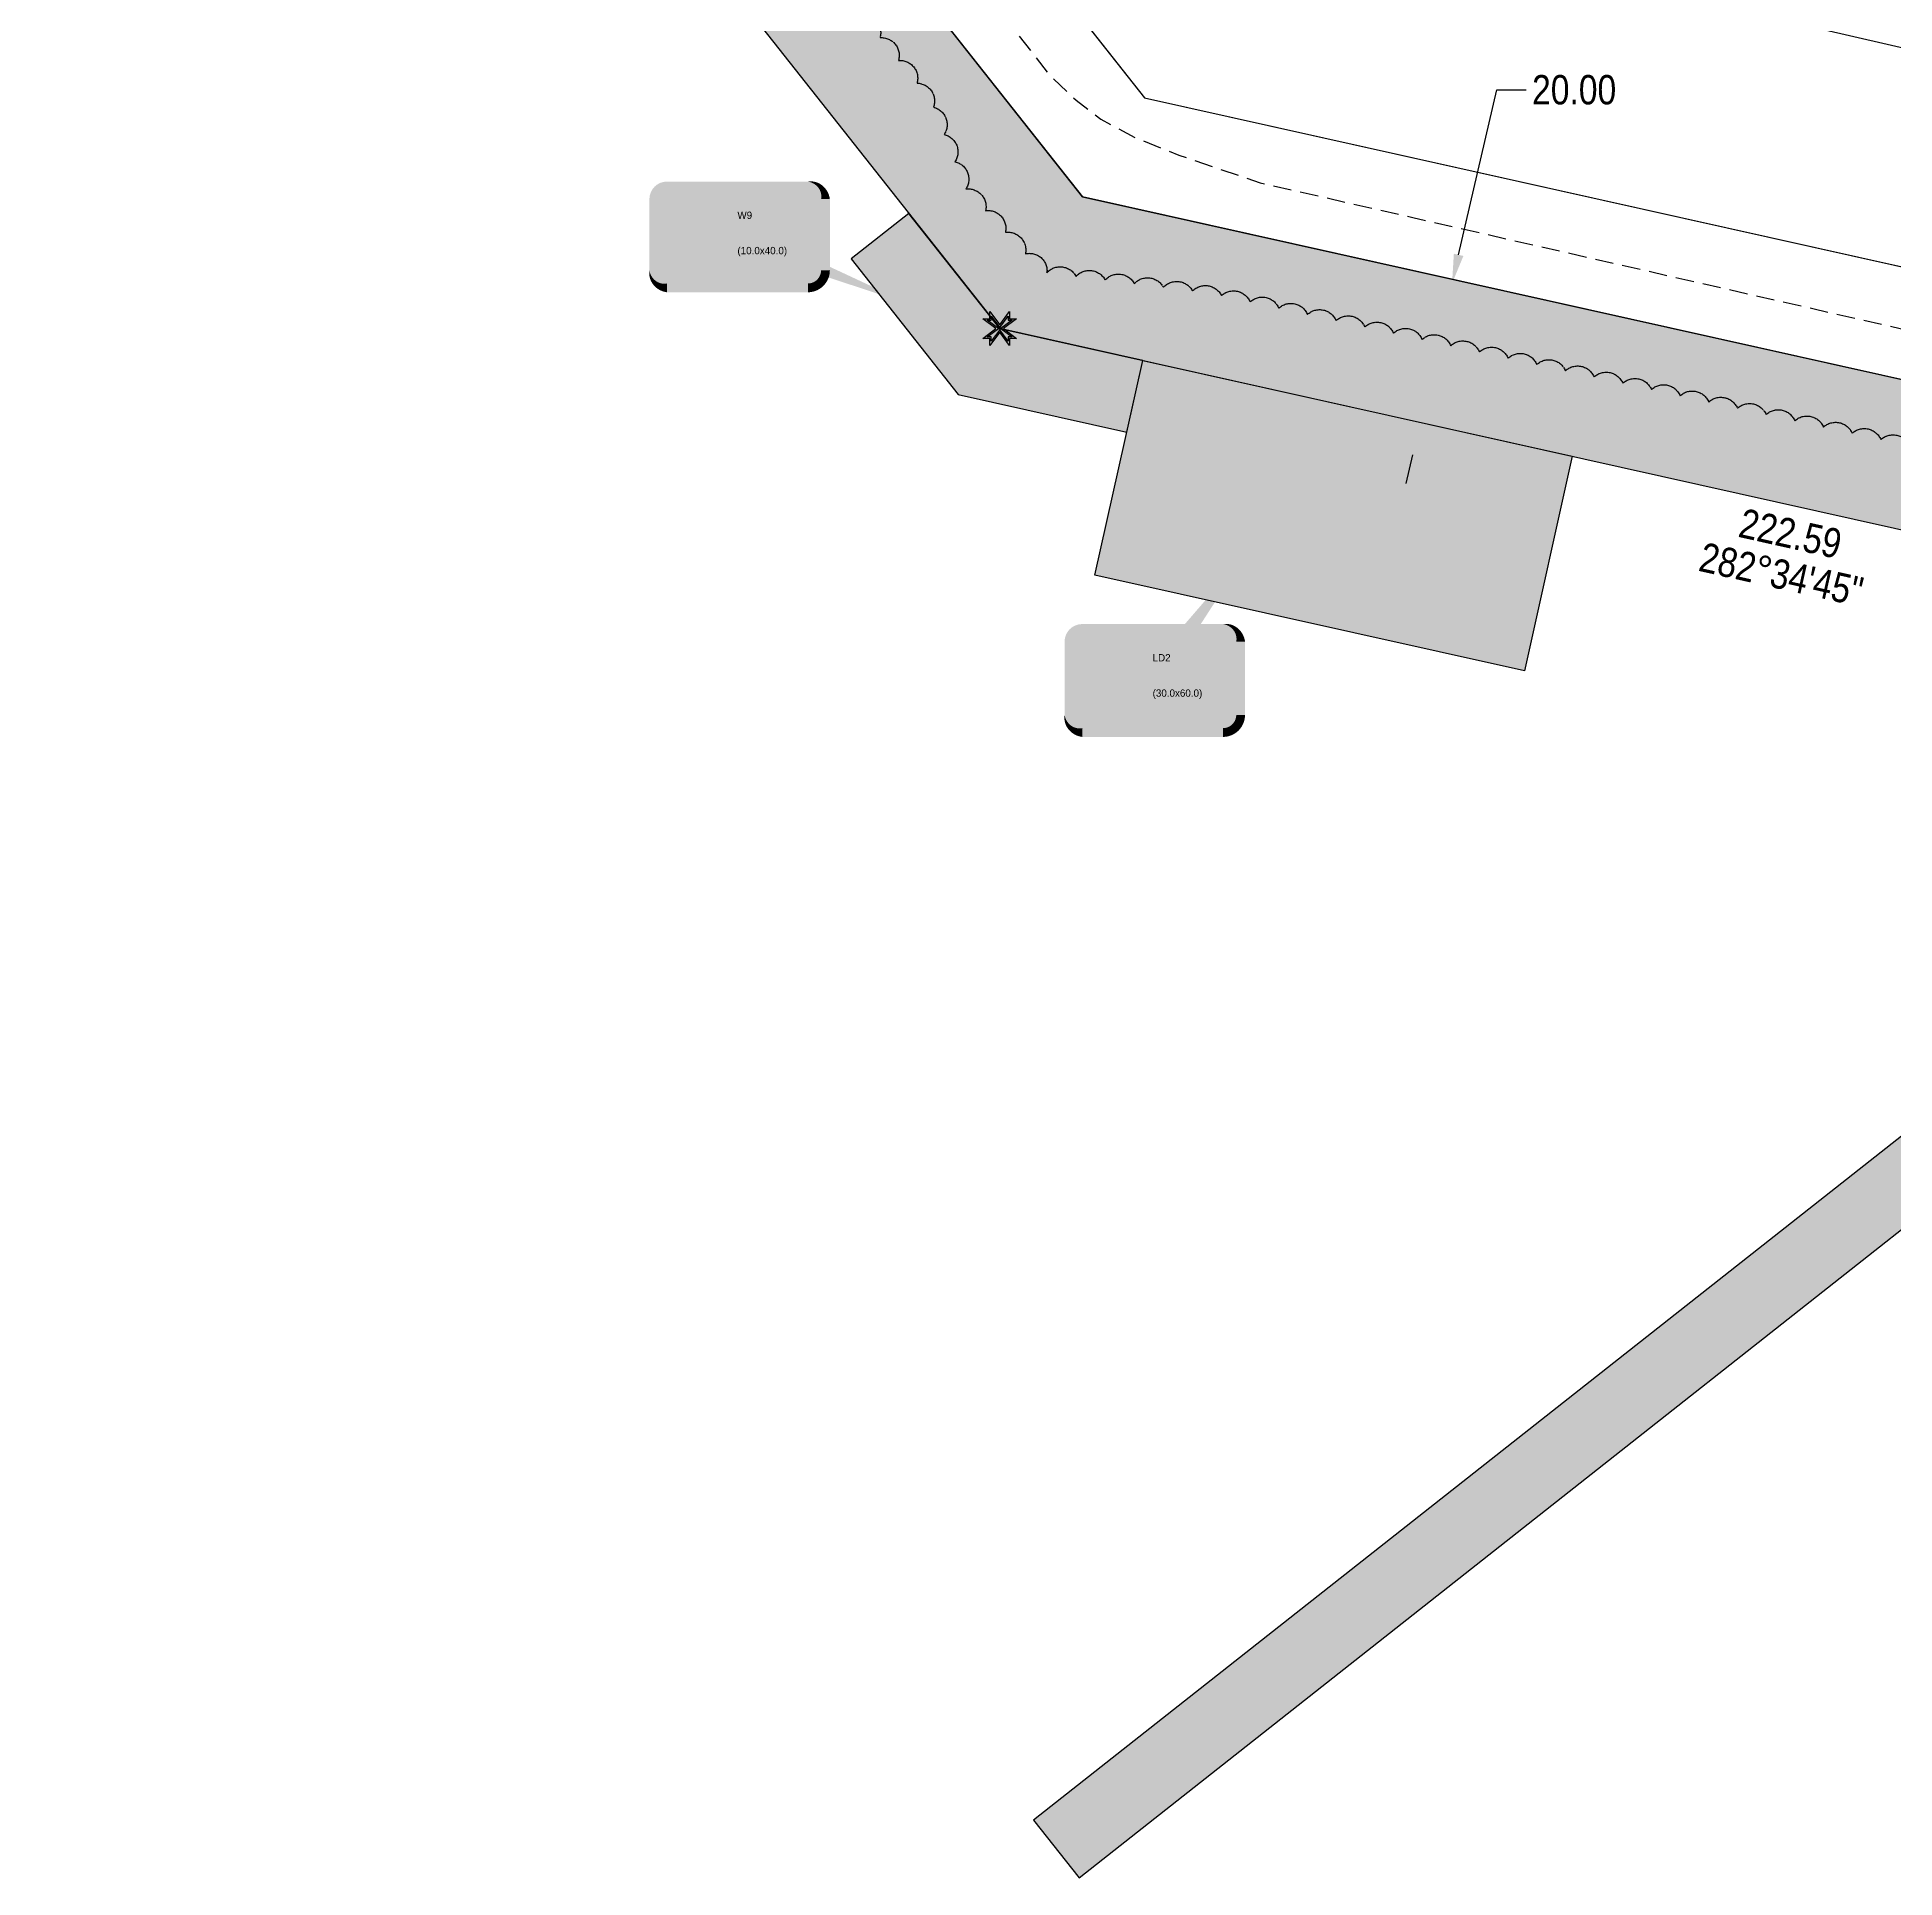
# Model space of a CAD drawing. Extents: x 413456 to 426437, y 6044251 to 6059667.
# Drawn here: x 424074 to 424707, y 6054301 to 6054928 of the extents above; entities that cross this region are included whole.
import ezdxf
from ezdxf.enums import TextEntityAlignment as Align

# ---------------------------------------------------------------- set-up
doc = ezdxf.new("R2018")
doc.units = 0
doc.header["$LTSCALE"] = 5
doc.header["$PDSIZE"] = 0.5
doc.linetypes.add('0', pattern=[1, 1, 0])
doc.linetypes.add('UG_PIPE', pattern=[1.875, 1.25, -0.625])
doc.layers.get('Defpoints').update_dxf_attribs({"color": 9})
for name, color, linetype in [('AS-PIPE-UG', 44, 'UG_PIPE'), ('F-RW', 190, 'Continuous'), ('L-BD1', 253, 'Continuous'), ('L-MON', 1, 'Continuous'), ('P-PROPOSED', 10, 'Continuous'), ('P-PROPOSED-H', 21, 'Continuous'), ('P-TEMP-BLOCKS', 250, 'Continuous'), ('P-TEMP-H', 41, 'Continuous'), ('P-TEMP_WORKSPACE', 46, 'Continuous'), ('P-TXT', 4, 'Continuous'), ('T-BUSH', 110, '0')]:
    doc.layers.add(name, color=color, linetype=linetype)
doc.styles.add('80CG', font='ARIALN.TTF', dxfattribs={"height": 10})
doc.styles.get("Standard").update_dxf_attribs({"font": 'ARIALN.TTF'})
doc.dimstyles.new('Compass 5 000', dxfattribs={"dimscale": 5, "dimtxt": 9, "dimasz": 2, "dimexe": 0.2, "dimexo": 0.0625, "dimgap": 0.5, "dimtad": 0, "dimtih": 1, "dimtoh": 1, "dimzin": 0, "dimdsep": 46, "dimtxsty": '80CG', "dimcen": 0.1, "dimse1": 1, "dimse2": 1, "dimclrd": 256, "dimclrt": 256, "dimaunit": 1, "dimadec": 4, "dimazin": 0, "dimtfac": 0.06, "dimtofl": 0, "dimtmove": 0, "dimatfit": 1, "dimfxl": 0.2, "dimtolj": 1, "dimtzin": 0, "dimlwd": -1, "dimarcsym": 0})

# ---------------------------------------------------------------- blocks, each defined once
blk = doc.blocks.new('*U82')
at = {"true_color": 0xff8aff}
h = blk.add_hatch(color=211, dxfattribs=at)
edge = h.paths.add_edge_path()
edge.add_line((-24, -18.47), (24, -18.47))
edge.add_arc((24, -12.47), 6, 270, 360)
edge.add_line((30, -12.47), (30, 12.5))
edge.add_arc((24, 12.5), 6, 0, 90)
edge.add_line((24, 18.5), (-24, 18.5))
edge.add_arc((-24, 12.5), 6, 90, 180)
edge.add_line((-30, 12.5), (-30, -12.47))
edge.add_arc((-24, -12.47), 6, 180, 270)
at = {"flags": 128}
blk.add_lwpolyline([(32.65, 43.62, 0, 7.5, 0), (0, 0, 0, 0, 0)], format="xyseb", dxfattribs=at)
at = {"color": 250, "flags": 128}
blk.add_lwpolyline([(-24, -18.47, 3, 3, 0), (24, -18.47, 3, 3, 0.414214), (30, -12.47, 3, 3, 0), (30, 12.5, 3, 0, 0.414214), (24, 18.5, 0, 0, 0), (-24, 18.5, 0, 0, 0.414214), (-30, 12.5, 0, 0, 0), (-30, -12.47, 0, 3, 0.414214)], format="xyseb", close=True, dxfattribs=at)
at = {"color": 250, "lineweight": 30, "flags": 104}
blk.add_attdef('TEMP_AREA_W1', text='', height=12, dxfattribs=at).set_placement((0, 8.26), align=Align.MIDDLE_CENTER)
blk.add_attdef('ENTER_TEXT', text='', height=9, dxfattribs=at).set_placement((0.01, -3.78), align=Align.TOP_CENTER)
blk = doc.blocks.new('*U84')
at = {"true_color": 0xff8aff}
h = blk.add_hatch(color=211, dxfattribs=at)
edge = h.paths.add_edge_path()
edge.add_line((-24, -17.74), (24, -17.74))
edge.add_arc((24, -11.74), 6, 270, 360)
edge.add_line((30, -11.74), (30, 12.5))
edge.add_arc((24, 12.5), 6, 0, 90)
edge.add_line((24, 18.5), (-24, 18.5))
edge.add_arc((-24, 12.5), 6, 90, 180)
edge.add_line((-30, 12.5), (-30, -11.74))
edge.add_arc((-24, -11.74), 6, 180, 270)
at = {"color": 250, "flags": 128}
blk.add_lwpolyline([(-24, -17.74, 3, 3, 0), (24, -17.74, 3, 3, 0.414214), (30, -11.74, 3, 3, 0), (30, 12.5, 3, 0, 0.414214), (24, 18.5, 0, 0, 0), (-24, 18.5, 0, 0, 0.414214), (-30, 12.5, 0, 0, 0), (-30, -11.74, 0, 3, 0.414214)], format="xyseb", close=True, dxfattribs=at)
at = {"flags": 128}
blk.add_lwpolyline([(59.21, -23.5, 0, 7.5, 0), (0, 0, 0, 0, 0)], format="xyseb", dxfattribs=at)
at = {"color": 250, "lineweight": 30, "flags": 104}
blk.add_attdef('TEMP_AREA_W1', text='', height=12, dxfattribs=at).set_placement((0, 8.26), align=Align.MIDDLE_CENTER)
blk.add_attdef('ENTER_TEXT', text='', height=9, dxfattribs=at).set_placement((0.01, -3.78), align=Align.TOP_CENTER)
blk = doc.blocks.new('*D212')
at = {"layer": 'Defpoints', "color": 0, "transparency": 16777216}
for p in [(424555.73, 6054844.52), (424741.61, 6054801.69), (424730.39, 6054752.99)]:
    blk.add_point(p, dxfattribs=at)
at = {"layer": 'P-TXT', "transparency": 16777216}
for p, q in [((424557.98, 6054854.26), (424570.93, 6054910.46)), ((424570.93, 6054910.46), (424580.93, 6054910.46)), ((424542.27, 6054786.07), (424540.02, 6054776.33))]:
    blk.add_line(p, q, dxfattribs=at)
for points in [[(424556.35, 6054854.64), (424559.6, 6054853.89), (424555.73, 6054844.52)], [(424540.64, 6054786.45), (424543.89, 6054785.7), (424544.51, 6054795.82)]]:
    blk.add_solid(points, dxfattribs=at)
at = {"layer": 'P-TXT', "transparency": 16777216, "insert": (424597.32, 6054910.46), "char_height": 10, "attachment_point": 5, "style": '80CG'}
blk.add_mtext('\\A1;20.00', dxfattribs=at)
blk = doc.blocks.new('TEMP')
h = blk.add_hatch(color=255)
h.dxf.hatch_style = 1
h.paths.add_polyline_path([(0, 0.25), (-0.67, 1.15), (-0.67, 0.67), (-1.15, 0.67), (-0.25, 0), (-1.15, -0.67), (-0.67, -0.67), (-0.67, -1.15), (0, -0.25), (0.67, -1.15), (0.67, -0.67), (1.15, -0.67), (0.25, 0), (1.15, 0.67), (0.67, 0.67), (0.67, 1.15)])
h.paths.add_polyline_path([(0.57, 0.85), (0.57, 0.57), (0.85, 0.57), (0.08, 0), (0.85, -0.57), (0.57, -0.57), (0.57, -0.85), (0, -0.08), (-0.57, -0.85), (-0.57, -0.57), (-0.85, -0.57), (-0.08, 0), (-0.85, 0.57), (-0.57, 0.57), (-0.57, 0.85), (0, 0.08)], flags=16)
h = blk.add_hatch(color=1)
h.dxf.hatch_style = 1
h.paths.add_polyline_path([(0, 0.08), (-0.57, 0.85), (-0.57, 0.57), (-0.85, 0.57), (-0.08, 0), (-0.85, -0.57), (-0.57, -0.57), (-0.57, -0.85), (0, -0.08), (0.57, -0.85), (0.57, -0.57), (0.85, -0.57), (0.08, 0), (0.85, 0.57), (0.57, 0.57), (0.57, 0.85)])
at = {"color": 1}
for p, q in [((-0.08, 0), (0.08, 0)), ((0, 0.08), (0, -0.08))]:
    blk.add_line(p, q, dxfattribs=at)
at = {"color": 255, "flags": 128}
blk.add_lwpolyline([(-0.25, 0), (-1.15, 0.67), (-0.67, 0.67), (-0.67, 1.15), (0, 0.25), (0.67, 1.15), (0.67, 0.67), (1.15, 0.67), (0.25, 0), (1.15, -0.67), (0.67, -0.67), (0.67, -1.15), (0, -0.25), (-0.67, -1.15), (-0.67, -0.67), (-1.15, -0.67)], close=True, dxfattribs=at)
at = {"color": 1, "flags": 128}
blk.add_lwpolyline([(-0.08, 0), (-0.85, 0.57), (-0.57, 0.57), (-0.57, 0.85), (0, 0.08), (0.57, 0.85), (0.57, 0.57), (0.85, 0.57), (0.08, 0), (0.85, -0.57), (0.57, -0.57), (0.57, -0.85), (0, -0.08), (-0.57, -0.85), (-0.57, -0.57), (-0.85, -0.57)], close=True, dxfattribs=at)

msp = doc.modelspace()

# ---------------------------------------------------------------- hatches: boundary and pattern name
at = {"layer": 'P-PROPOSED-H'}
h = msp.add_hatch(color=256, dxfattribs=at)
h.dxf.hatch_style = 1
h.paths.add_polyline_path([(425866.303, 6055465.399), (425867.277, 6055515.368), (425308.022, 6055526.264), (425303.017, 6055254.259), (425314.717, 6055201.484), (425334.592, 6055159.609), (425373.424, 6055110.439), (424932.196, 6054761.978), (424429.85, 6054874.069), (424102.192, 6055288.969), (423819.872, 6055344.717), (423867.537, 6055586.102), (423806.853, 6056086.617), (423899.018, 6056159.25), (423868.04, 6056198.47), (423753.857, 6056108.485), (423816.965, 6055587.982), (423761.159, 6055305.368), (424074.406, 6055243.512), (424401.634, 6054829.158), (424944.515, 6054708.022), (425443.621, 6055102.193), (425377.318, 6055186.146), (425362.288, 6055217.813), (425353.096, 6055259.277), (425357.071, 6055475.32)])
at = {"layer": 'P-TEMP-H'}
h = msp.add_hatch(color=256, dxfattribs=at)
h.dxf.hatch_style = 1
h.paths.add_polyline_path([(424450.412, 6054818.274), (424401.634, 6054829.158), (424370.659, 6054868.38), (424351.048, 6054852.893), (424387.526, 6054806.703), (424444.97, 6054793.885)])
h = msp.add_hatch(color=256, dxfattribs=at)
h.dxf.hatch_style = 1
h.paths.add_polyline_path([(424580.354, 6054712.508), (424434.094, 6054745.144), (424450.412, 6054818.274), (424596.672, 6054785.638)])
h = msp.add_hatch(color=256, dxfattribs=at)
h.dxf.hatch_style = 1
h.paths.add_polyline_path([(424413.192, 6054320.872), (424428.664, 6054301.249), (424919.237, 6054688.059), (424887.78, 6054695.078)])

# ---------------------------------------------------------------- linework, layer by layer
at = {"layer": 'AS-PIPE-UG', "flags": 128}
msp.add_lwpolyline([(424293.06, 6055076.75), (424301.994, 6055065.444), (424418.529, 6054915.611), (424427.689, 6054906.919), (424436.052, 6054900.474), (424447.764, 6054894.189), (424462.707, 6054888.281), (424490.317, 6054878.824), (424542.322, 6054867.009), (424678.682, 6054835.945), (424749.547, 6054819.801), (424924.971, 6054780.795)], dxfattribs=at)
at = {"layer": 'F-RW'}
for p, q in [((423903.481, 6055601.068), (424451.012, 6054907.753)), ((423990.039, 6055430.984), (424429.85, 6054874.069)), ((424451.012, 6054907.753), (424953.363, 6054795.661)), ((424429.85, 6054874.069), (424932.196, 6054761.978))]:
    msp.add_line(p, q, dxfattribs=at)
for points in [[(425312.628, 6054457.655), (424996.09, 6054858.644), (424490.217, 6054975.222), (424346.576, 6055157.157), (424272.84, 6055250.465), (424225.494, 6055310.52), (424189.904, 6055355.598), (424143.626, 6055414.213), (424114.92, 6055450.572), (424082.596, 6055491.517), (423920.048, 6055523.615)], [(424083.944, 6055372.555), (424451.012, 6054907.753), (424953.363, 6054795.661), (425253.452, 6054412.061)]]:
    msp.add_lwpolyline(points, dxfattribs=at)
at = {"layer": 'P-PROPOSED'}
msp.add_lwpolyline([(424932.196, 6054761.978), (424429.85, 6054874.069), (424102.192, 6055288.969), (423819.872, 6055344.717), (423867.537, 6055586.102), (423806.853, 6056086.617), (423899.018, 6056159.25), (423868.04, 6056198.47), (423753.857, 6056108.485), (423816.965, 6055587.982), (423761.159, 6055305.368), (424074.406, 6055243.512), (424401.634, 6054829.158), (424944.515, 6054708.022)], dxfattribs=at)
at = {"layer": 'P-TEMP_WORKSPACE'}
for points in [[(424450.412, 6054818.274), (424401.634, 6054829.158), (424370.659, 6054868.38), (424351.048, 6054852.893), (424387.526, 6054806.703), (424444.97, 6054793.885)], [(424580.354, 6054712.508), (424434.094, 6054745.144), (424450.412, 6054818.274), (424596.672, 6054785.638)], [(424413.192, 6054320.872), (424428.664, 6054301.249), (424919.237, 6054688.059), (424887.78, 6054695.078)]]:
    msp.add_lwpolyline(points, close=True, dxfattribs=at)
at = {"layer": 'T-BUSH', "flags": 128}
msp.add_lwpolyline([(423689.023, 6055368.846, -0.5205671), (423698.772, 6055366.642, -0.5205671), (423708.522, 6055364.438, -0.5205671), (423718.272, 6055362.234, -0.5205671), (423728.021, 6055360.029, -0.5205671), (423737.771, 6055357.825, -0.5205671), (423747.52, 6055355.621, -0.5205671), (423757.27, 6055353.417, -0.5205671), (423767.019, 6055351.213, -0.5205671), (423776.769, 6055349.008, -0.5205671), (423786.519, 6055346.804, -0.5205671), (423796.268, 6055344.6, -0.5205671), (423806.018, 6055342.396, -0.5205671), (423815.79, 6055340.298, -0.5205671), (423825.598, 6055338.373, -0.5205671), (423835.407, 6055336.449, -0.5205671), (423845.216, 6055334.524, -0.5205671), (423855.024, 6055332.6, -0.5205671), (423864.833, 6055330.675, -0.5205671), (423874.642, 6055328.751, -0.5205671), (423884.45, 6055326.826, -0.5205671), (423894.259, 6055324.902, -0.5205671), (423904.067, 6055322.977, -0.5205671), (423913.876, 6055321.053, -0.5205671), (423923.685, 6055319.128, -0.5205671), (423933.493, 6055317.204, -0.5205671), (423943.302, 6055315.279, -0.5205671), (423953.11, 6055313.355, -0.5205671), (423962.919, 6055311.43, -0.5205671), (423972.728, 6055309.506, -0.5205671), (423982.536, 6055307.581, -0.5205671), (423992.345, 6055305.656, -0.5205671), (424002.154, 6055303.732, -0.5205671), (424011.972, 6055301.86, -0.5205671), (424021.794, 6055300.005, -0.5205671), (424031.616, 6055298.149, -0.5205671), (424041.438, 6055296.294, -0.5205671), (424051.26, 6055294.439, -0.5205671), (424057.958, 6055287.597, -0.5205671), (424063.911, 6055279.568, -0.5205671), (424069.865, 6055271.539, -0.5205671), (424075.818, 6055263.51, -0.5205671), (424081.772, 6055255.48, -0.5205671), (424087.725, 6055247.451, -0.5205671), (424093.679, 6055239.422, -0.5205671), (424099.632, 6055231.393, -0.5205671), (424105.586, 6055223.363, -0.5205671), (424111.539, 6055215.334, -0.5205671), (424117.492, 6055207.305, -0.5205671), (424123.753, 6055199.513, -0.5205671), (424130.037, 6055191.741, -0.5205671), (424136.322, 6055183.968, -0.5205671), (424142.607, 6055176.195, -0.5205671), (424151.629, 6055175.956, -0.5205671), (424160.901, 6055177.909, -0.5205671), (424167.124, 6055170.087, -0.5205671), (424173.347, 6055162.265, -0.5205671), (424179.57, 6055154.443, -0.5205671), (424185.794, 6055146.621, -0.5205671), (424192.017, 6055138.799, -0.5205671), (424198.24, 6055130.977, -0.5205671), (424204.463, 6055123.155, -0.5205671), (424210.687, 6055115.333, -0.5205671), (424216.91, 6055107.511, -0.5205671), (424223.133, 6055099.689, -0.5205671), (424229.356, 6055091.867, -0.5205671), (424235.579, 6055084.045, -0.5205671), (424241.803, 6055076.223, -0.5205671), (424248.026, 6055068.401, -0.5205671), (424254.249, 6055060.579, -0.5205671), (424260.472, 6055052.757, -0.5205671), (424266.696, 6055044.935, -0.5205671), (424272.919, 6055037.113, -0.5205671), (424279.142, 6055029.291, -0.5205671), (424285.365, 6055021.469, -0.5205671), (424291.588, 6055013.647, -0.5205671), (424297.812, 6055005.825, -0.5205671), (424304.097, 6054998.053, -0.5205671), (424310.406, 6054990.299, -0.5205671), (424316.714, 6054982.546, -0.5205671), (424323.023, 6054974.792, -0.5205671), (424329.331, 6054967.039, -0.5205671), (424335.639, 6054959.286, -0.5205671), (424341.948, 6054951.532, -0.5205671), (424348.256, 6054943.779, -0.5205671), (424354.565, 6054936.025, -0.5205671), (424360.873, 6054928.272, -0.5205671), (424367.182, 6054920.518, -0.5205671), (424373.49, 6054912.765, -0.5205671), (424379.063, 6054904.581, -0.5205671), (424382.735, 6054895.284, -0.5205671), (424386.407, 6054885.987, -0.5205671), (424390.114, 6054876.706, -0.5205671), (424396.835, 6054869.313, -0.5205671), (424403.606, 6054861.961, -0.5205671), (424410.377, 6054854.608, -0.5205671), (424417.724, 6054848.186, -0.5205671), (424427.642, 6054846.941, -0.5205671), (424437.56, 6054845.696, -0.5205671), (424447.478, 6054844.451, -0.5205671), (424457.395, 6054843.206, -0.5205671), (424467.313, 6054841.961, -0.5205671), (424477.173, 6054840.38, -0.5205671), (424486.939, 6054838.247, -0.5205671), (424496.704, 6054836.114, -0.5205671), (424506.47, 6054833.981, -0.5205671), (424516.235, 6054831.849, -0.5205671), (424526.001, 6054829.716, -0.5205671), (424535.766, 6054827.583, -0.5205671), (424545.532, 6054825.451, -0.5205671), (424555.297, 6054823.318, -0.5205671), (424565.063, 6054821.185, -0.5205671), (424574.828, 6054819.053, -0.5205671), (424584.593, 6054816.92, -0.5205671), (424594.359, 6054814.787, -0.5205671), (424604.124, 6054812.654, -0.5205671), (424613.89, 6054810.522, -0.5205671), (424623.655, 6054808.389, -0.5205671), (424633.421, 6054806.256, -0.5205671), (424643.186, 6054804.124, -0.5205671), (424652.952, 6054801.991, -0.5205671), (424662.717, 6054799.858, -0.5205671), (424672.483, 6054797.726, -0.5205671), (424682.248, 6054795.593, -0.5205671), (424692.014, 6054793.46, -0.5205671), (424701.779, 6054791.327, -0.5205671), (424711.545, 6054789.195, -0.5205671), (424721.31, 6054787.062, -0.5205671), (424731.066, 6054784.889, -0.5205671), (424740.735, 6054782.357, -0.5205671), (424750.405, 6054779.824, -0.5205671), (424760.074, 6054777.292, -0.5205671), (424769.744, 6054774.759, -0.5205671), (424779.413, 6054772.227, -0.5205671), (424789.083, 6054769.694, -0.5205671), (424798.752, 6054767.162, -0.5205671), (424808.422, 6054764.629, -0.5205671), (424818.091, 6054762.096, -0.5205671), (424827.761, 6054759.564, -0.5205671), (424837.43, 6054757.031, -0.5205671), (424847.1, 6054754.499, -0.5205671), (424856.769, 6054751.966, -0.5205671), (424866.439, 6054749.434, -0.5205671), (424876.108, 6054746.901, -0.5205671), (424885.778, 6054744.368, -0.5205671), (424895.447, 6054741.836, -0.5205671), (424905.117, 6054739.303, -0.5205671), (424914.78, 6054736.756, -0.5205671), (424923.684, 6054732.212, -0.5205671), (424931.119, 6054725.906, -0.5205671), (424937.202, 6054717.974, -0.5205671), (424943.285, 6054710.042, -0.5205671), (424949.367, 6054702.11, -0.5205671), (424948.864, 6054694.333, -0.5205671), (424942.415, 6054686.697, -0.5205671), (424935.966, 6054679.06, -0.5205671), (424929.517, 6054671.423, -0.5205671), (424923.068, 6054663.786, -0.5205671), (424916.619, 6054656.149, -0.5205671), (424910.17, 6054648.512, -0.5205671), (424905.11, 6054640.343, -0.5205671), (424911.092, 6054632.36, -0.5205671), (424917.233, 6054624.473, -0.5205671), (424923.373, 6054616.586, -0.5205671), (424929.514, 6054608.699, -0.5205671), (424935.654, 6054600.812, -0.5205671), (424941.795, 6054592.925, -0.5205671), (424947.935, 6054585.038, -0.5205671), (424954.092, 6054577.164, -0.5205671), (424960.514, 6054569.503, -0.5205671), (424966.935, 6054561.843, -0.5205671), (424973.357, 6054554.183, -0.5205671), (424979.778, 6054546.523, -0.5205671), (424986.199, 6054538.863, -0.5205671), (424992.621, 6054531.203, -0.5205671), (425000.47, 6054529.299, -0.5205671), (425008.172, 6054535.671, -0.5205671), (425015.873, 6054542.043, -0.5205671), (425023.575, 6054548.414, -0.5205671), (425031.276, 6054554.786, -0.5205671), (425038.978, 6054561.158, -0.5205671), (425046.679, 6054567.53, -0.5205671), (425055.155, 6054564.391, -0.5205671), (425066.744, 6054557.622, -0.5205671)], format="xyb", dxfattribs=at)

# ---------------------------------------------------------------- block references
at = {"layer": 'L-MON', "xscale": 4.999999999999941, "yscale": 4.999999999999941, "zscale": 4.999999999999941}
msp.add_blockref('TEMP', (424401.634, 6054829.158), dxfattribs=at)
at = {"layer": 'P-TEMP-BLOCKS'}
ref = msp.add_blockref('*U84', (424312.307, 6054860.747), dxfattribs=dict(at, xscale=0.99956357, yscale=0.99956357, zscale=0.99956357))
lines = msp.add_mtext('W9', dxfattribs={"layer": '0', "color": 250, "insert": (424312.307, 6054869.008), "char_height": 2.5, "attachment_point": 1})
ref.add_attrib('TEMP_AREA_W1', '', (424312.307, 6054869.008), dxfattribs={"flags": 104}).embed_mtext(lines)
lines = msp.add_mtext('(10.0x40.0)', dxfattribs={"layer": '0', "color": 250, "insert": (424312.313, 6054856.971), "char_height": 2.5, "attachment_point": 1})
ref.add_attrib('ENTER_TEXT', '', (424312.313, 6054856.971), dxfattribs={"flags": 104}).embed_mtext(lines)
ref = msp.add_blockref('*U82', (424453.731, 6054709.969), dxfattribs=dict(at, xscale=0.99956357, yscale=0.99956357, zscale=0.99956357))
lines = msp.add_mtext('LD2', dxfattribs={"layer": '0', "color": 250, "insert": (424453.731, 6054718.23), "char_height": 2.5, "attachment_point": 1})
ref.add_attrib('TEMP_AREA_W1', '', (424453.731, 6054718.23), dxfattribs={"flags": 104}).embed_mtext(lines)
lines = msp.add_mtext('(30.0x60.0)', dxfattribs={"layer": '0', "color": 250, "insert": (424453.738, 6054706.194), "char_height": 2.5, "attachment_point": 1})
ref.add_attrib('ENTER_TEXT', '', (424453.738, 6054706.194), dxfattribs={"flags": 104}).embed_mtext(lines)

# ---------------------------------------------------------------- texts
at = {"layer": 'L-BD1'}
for s, p in [('222.59', (424671.006, 6054759.322)), ('282°34\'45"', (424667.904, 6054745.42))]:
    msp.add_text(s, height=9.9956, rotation=347.42135, dxfattribs=at).set_placement(p, align=Align.MIDDLE_CENTER)

# ---------------------------------------------------------------- dimensions: what is measured, and where the dimension line sits
at = {"layer": 'P-TXT', "color": 3}
dim = msp.add_linear_dim(base=(424555.732, 6054844.517), p1=(424730.392, 6054752.99), p2=(424741.613, 6054801.687), angle=77.024626, text='20.00', dimstyle='Compass 5 000', dxfattribs=at)
dim.commit()
dim.dimension.update_dxf_attribs({"geometry": '*D212', "text_midpoint": (424597.318, 6054910.46), "dimtype": 161})

doc.saveas('drawing.dxf')
